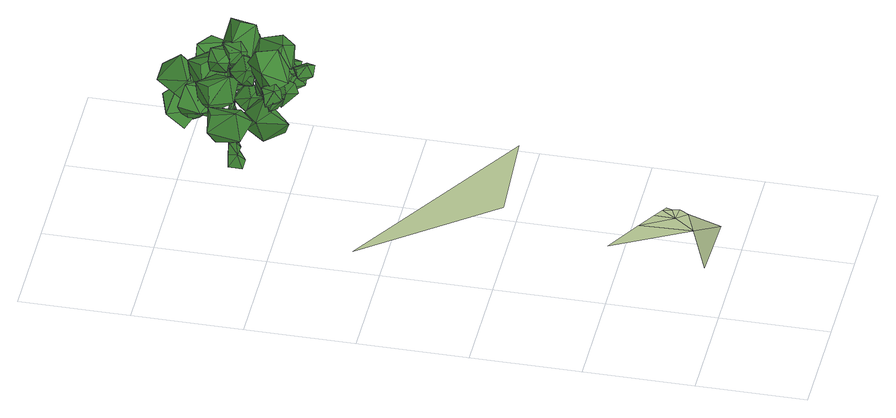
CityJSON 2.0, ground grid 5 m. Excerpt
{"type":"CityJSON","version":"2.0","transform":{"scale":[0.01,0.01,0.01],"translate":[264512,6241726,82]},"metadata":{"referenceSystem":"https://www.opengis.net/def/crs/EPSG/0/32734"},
"CityObjects":{
"tree1":{"type":"SolitaryVegetationObject","attributes":{"type":"broadleaf","group":"standard","width":0.7,"height":1.9,"footprint":[264518.68,6241748.74],"ground_height":82.87},"geometry":[{"type":"MultiSurface","lod":"2","boundaries":[[[0,1,2]],[[3,4,5]],[[0,6,7]],[[8,9,6]],[[9,10,11]],[[3,12,13]],[[2,8,0]],[[14,15,8]],[[15,16,10]],[[17,18,19]],[[2,20,14]],[[20,21,14]],[[22,16,21]],[[23,24,25]],[[7,20,1]],[[22,26,9]],[[9,23,22]],[[11,27,23]],[[28,29,30]],[[25,31,32]],[[33,34,35]],[[5,36,37]],[[38,39,40]],[[34,41,35]],[[28,38,34]],[[31,41,29]],[[39,42,43]],[[41,44,29]],[[29,39,30]],[[41,40,45]],[[46,42,47]],[[40,47,45]],[[39,46,40]],[[44,47,42]],[[48,49,50]],[[11,48,51]],[[11,12,3]],[[10,13,48]],[[52,53,54]],[[51,50,55]],[[12,55,52]],[[12,49,13]],[[56,57,58]],[[52,59,49]],[[49,56,50]],[[55,56,53]],[[60,57,61]],[[53,58,60]],[[53,61,54]],[[54,57,59]],[[62,63,64]],[[19,65,66]],[[67,65,62]],[[17,62,68]],[[10,17,32]],[[10,66,67]],[[16,19,66]],[[32,19,25]],[[64,69,70]],[[68,71,18]],[[18,63,65]],[[68,64,72]],[[70,73,74]],[[72,75,71]],[[63,75,69]],[[64,76,72]],[[73,77,74]],[[76,78,75]],[[75,73,69]],[[76,74,77]],[[79,80,81]],[[22,81,80]],[[9,79,6]],[[20,79,81]],[[82,83,84]],[[33,85,86]],[[33,28,34]],[[87,32,31]],[[33,36,88]],[[86,82,84]],[[27,37,82]],[[89,90,91]],[[82,92,93]],[[84,89,36]],[[37,89,92]],[[94,91,90]],[[89,95,92]],[[83,94,90]],[[93,95,94]],[[86,24,27]],[[86,85,24]],[[85,25,24]],[[5,87,88]],[[5,4,87]],[[4,32,87]],[[0,7,1]],[[0,8,6]],[[8,15,9]],[[9,15,10]],[[13,32,4]],[[4,3,13]],[[2,14,8]],[[14,21,15]],[[15,21,16]],[[17,68,18]],[[2,1,20]],[[20,22,21]],[[22,23,16]],[[25,16,23]],[[23,27,24]],[[7,6,20]],[[22,80,26]],[[9,11,23]],[[11,3,27]],[[28,31,29]],[[25,35,31]],[[35,25,85]],[[85,33,35]],[[37,3,5]],[[5,88,36]],[[38,30,39]],[[34,38,41]],[[28,30,38]],[[31,35,41]],[[39,44,42]],[[41,45,44]],[[29,44,39]],[[41,38,40]],[[46,43,42]],[[40,46,47]],[[39,43,46]],[[44,45,47]],[[48,13,49]],[[11,10,48]],[[11,51,12]],[[10,32,13]],[[52,55,53]],[[51,48,50]],[[12,51,55]],[[12,52,49]],[[56,59,57]],[[52,54,59]],[[49,59,56]],[[55,50,56]],[[60,58,57]],[[53,56,58]],[[53,60,61]],[[54,61,57]],[[62,65,63]],[[19,18,65]],[[67,66,65]],[[17,67,62]],[[10,67,17]],[[10,16,66]],[[16,25,19]],[[32,17,19]],[[64,63,69]],[[68,72,71]],[[18,71,63]],[[68,62,64]],[[70,69,73]],[[72,76,75]],[[63,71,75]],[[64,70,76]],[[73,78,77]],[[76,77,78]],[[75,78,73]],[[76,70,74]],[[79,26,80]],[[22,20,81]],[[9,26,79]],[[20,6,79]],[[82,93,83]],[[33,88,28]],[[28,88,31]],[[88,87,31]],[[33,84,36]],[[84,33,86]],[[86,27,82]],[[27,3,37]],[[89,83,90]],[[82,37,92]],[[84,83,89]],[[37,36,89]],[[94,95,91]],[[89,91,95]],[[83,93,94]],[[93,92,95]],[[96,97,98]],[[99,100,101]],[[102,103,104]],[[96,98,104]],[[105,106,107]],[[108,109,110]],[[111,112,113]],[[105,107,113]],[[114,115,116]],[[117,118,119]],[[120,121,122]],[[114,116,122]],[[123,124,125]],[[126,127,128]],[[129,130,131]],[[123,125,131]],[[132,133,134]],[[135,136,137]],[[138,139,140]],[[132,134,140]],[[141,142,143]],[[144,145,146]],[[147,148,149]],[[141,143,149]],[[150,151,152]],[[153,154,155]],[[156,157,158]],[[150,152,158]],[[159,160,161]],[[162,163,164]],[[165,166,167]],[[159,161,167]],[[168,169,170]],[[171,172,173]],[[174,175,176]],[[168,170,176]],[[177,178,179]],[[180,181,182]],[[183,184,185]],[[177,179,185]],[[186,187,188]],[[189,190,191]],[[192,193,194]],[[186,188,194]],[[195,196,197]],[[198,199,200]],[[201,202,203]],[[195,197,203]],[[204,205,206]],[[207,208,209]],[[210,211,212]],[[204,206,212]],[[213,214,215]],[[216,217,218]],[[219,220,221]],[[213,215,221]],[[222,223,224]],[[225,226,227]],[[228,229,230]],[[222,224,230]],[[231,232,233]],[[234,235,236]],[[237,238,239]],[[231,233,239]],[[240,241,242]],[[243,244,245]],[[246,247,248]],[[240,242,248]],[[249,250,251]],[[252,253,254]],[[255,256,257]],[[249,251,257]],[[258,259,260]],[[261,262,263]],[[264,265,266]],[[258,260,266]],[[267,268,269]],[[270,271,272]],[[273,274,275]],[[267,269,275]],[[276,277,278]],[[279,280,281]],[[282,283,284]],[[276,278,284]],[[285,286,287]],[[288,289,290]],[[291,292,293]],[[285,287,293]],[[294,295,296]],[[297,298,299]],[[300,301,302]],[[294,296,302]],[[303,304,305]],[[306,307,308]],[[309,310,311]],[[303,305,311]],[[312,313,314]],[[315,316,317]],[[318,319,320]],[[312,314,320]],[[321,322,323]],[[324,325,326]],[[327,328,329]],[[321,323,329]],[[330,331,332]],[[333,334,335]],[[336,337,338]],[[330,332,338]],[[339,340,341]],[[342,343,344]],[[345,346,347]],[[339,341,347]],[[348,349,350]],[[351,352,353]],[[354,355,356]],[[348,350,356]],[[357,358,359]],[[360,361,362]],[[363,364,365]],[[357,359,365]],[[366,367,368]],[[369,370,371]],[[372,373,374]],[[366,368,374]],[[375,376,377]],[[378,379,380]],[[381,382,383]],[[375,377,383]],[[384,385,386]],[[387,388,389]],[[390,391,392]],[[384,386,392]],[[393,394,395]],[[396,397,398]],[[399,400,401]],[[393,395,401]],[[402,403,404]],[[405,406,407]],[[408,409,410]],[[402,404,410]],[[411,412,413]],[[414,415,416]],[[417,418,419]],[[411,413,419]],[[419,416,417]],[[419,413,416]],[[413,414,416]],[[419,412,411]],[[419,418,412]],[[418,420,412]],[[416,418,417]],[[416,415,418]],[[415,420,418]],[[413,415,414]],[[413,412,415]],[[412,420,415]],[[410,407,408]],[[410,404,407]],[[404,405,407]],[[410,403,402]],[[410,409,403]],[[409,421,403]],[[407,409,408]],[[407,406,409]],[[406,421,409]],[[404,406,405]],[[404,403,406]],[[403,421,406]],[[401,398,399]],[[401,395,398]],[[395,396,398]],[[401,394,393]],[[401,400,394]],[[400,422,394]],[[398,400,399]],[[398,397,400]],[[397,422,400]],[[395,397,396]],[[395,394,397]],[[394,422,397]],[[392,389,390]],[[392,386,389]],[[386,387,389]],[[392,385,384]],[[392,391,385]],[[391,423,385]],[[389,391,390]],[[389,388,391]],[[388,423,391]],[[386,388,387]],[[386,385,388]],[[385,423,388]],[[383,380,381]],[[383,377,380]],[[377,378,380]],[[383,376,375]],[[383,382,376]],[[382,424,376]],[[380,382,381]],[[380,379,382]],[[379,424,382]],[[377,379,378]],[[377,376,379]],[[376,424,379]],[[374,371,372]],[[374,368,371]],[[368,369,371]],[[374,367,366]],[[374,373,367]],[[373,425,367]],[[371,373,372]],[[371,370,373]],[[370,425,373]],[[368,370,369]],[[368,367,370]],[[367,425,370]],[[365,362,363]],[[365,359,362]],[[359,360,362]],[[365,358,357]],[[365,364,358]],[[364,426,358]],[[362,364,363]],[[362,361,364]],[[361,426,364]],[[359,361,360]],[[359,358,361]],[[358,426,361]],[[356,353,354]],[[356,350,353]],[[350,351,353]],[[356,349,348]],[[356,355,349]],[[355,427,349]],[[353,355,354]],[[353,352,355]],[[352,427,355]],[[350,352,351]],[[350,349,352]],[[349,427,352]],[[347,344,345]],[[347,341,344]],[[341,342,344]],[[347,340,339]],[[347,346,340]],[[346,428,340]],[[344,346,345]],[[344,343,346]],[[343,428,346]],[[341,343,342]],[[341,340,343]],[[340,428,343]],[[338,335,336]],[[338,332,335]],[[332,333,335]],[[338,331,330]],[[338,337,331]],[[337,429,331]],[[335,337,336]],[[335,334,337]],[[334,429,337]],[[332,334,333]],[[332,331,334]],[[331,429,334]],[[329,326,327]],[[329,323,326]],[[323,324,326]],[[329,322,321]],[[329,328,322]],[[328,430,322]],[[326,328,327]],[[326,325,328]],[[325,430,328]],[[323,325,324]],[[323,322,325]],[[322,430,325]],[[320,317,318]],[[320,314,317]],[[314,315,317]],[[320,313,312]],[[320,319,313]],[[319,431,313]],[[317,319,318]],[[317,316,319]],[[316,431,319]],[[314,316,315]],[[314,313,316]],[[313,431,316]],[[311,308,309]],[[311,305,308]],[[305,306,308]],[[311,304,303]],[[311,310,304]],[[310,432,304]],[[308,310,309]],[[308,307,310]],[[307,432,310]],[[305,307,306]],[[305,304,307]],[[304,432,307]],[[302,299,300]],[[302,296,299]],[[296,297,299]],[[302,295,294]],[[302,301,295]],[[301,433,295]],[[299,301,300]],[[299,298,301]],[[298,433,301]],[[296,298,297]],[[296,295,298]],[[295,433,298]],[[293,290,291]],[[293,287,290]],[[287,288,290]],[[293,286,285]],[[293,292,286]],[[292,434,286]],[[290,292,291]],[[290,289,292]],[[289,434,292]],[[287,289,288]],[[287,286,289]],[[286,434,289]],[[284,281,282]],[[284,278,281]],[[278,279,281]],[[284,277,276]],[[284,283,277]],[[283,435,277]],[[281,283,282]],[[281,280,283]],[[280,435,283]],[[278,280,279]],[[278,277,280]],[[277,435,280]],[[275,272,273]],[[275,269,272]],[[269,270,272]],[[275,268,267]],[[275,274,268]],[[274,436,268]],[[272,274,273]],[[272,271,274]],[[271,436,274]],[[269,271,270]],[[269,268,271]],[[268,436,271]],[[266,263,264]],[[266,260,263]],[[260,261,263]],[[266,259,258]],[[266,265,259]],[[265,437,259]],[[263,265,264]],[[263,262,265]],[[262,437,265]],[[260,262,261]],[[260,259,262]],[[259,437,262]],[[257,254,255]],[[257,251,254]],[[251,252,254]],[[257,250,249]],[[257,256,250]],[[256,438,250]],[[254,256,255]],[[254,253,256]],[[253,438,256]],[[251,253,252]],[[251,250,253]],[[250,438,253]],[[248,245,246]],[[248,242,245]],[[242,243,245]],[[248,241,240]],[[248,247,241]],[[247,439,241]],[[245,247,246]],[[245,244,247]],[[244,439,247]],[[242,244,243]],[[242,241,244]],[[241,439,244]],[[239,236,237]],[[239,233,236]],[[233,234,236]],[[239,232,231]],[[239,238,232]],[[238,440,232]],[[236,238,237]],[[236,235,238]],[[235,440,238]],[[233,235,234]],[[233,232,235]],[[232,440,235]],[[230,227,228]],[[230,224,227]],[[224,225,227]],[[230,223,222]],[[230,229,223]],[[229,441,223]],[[227,229,228]],[[227,226,229]],[[226,441,229]],[[224,226,225]],[[224,223,226]],[[223,441,226]],[[221,218,219]],[[221,215,218]],[[215,216,218]],[[221,214,213]],[[221,220,214]],[[220,442,214]],[[218,220,219]],[[218,217,220]],[[217,442,220]],[[215,217,216]],[[215,214,217]],[[214,442,217]],[[212,209,210]],[[212,206,209]],[[206,207,209]],[[212,205,204]],[[212,211,205]],[[211,443,205]],[[209,211,210]],[[209,208,211]],[[208,443,211]],[[206,208,207]],[[206,205,208]],[[205,443,208]],[[203,200,201]],[[203,197,200]],[[197,198,200]],[[203,196,195]],[[203,202,196]],[[202,444,196]],[[200,202,201]],[[200,199,202]],[[199,444,202]],[[197,199,198]],[[197,196,199]],[[196,444,199]],[[194,191,192]],[[194,188,191]],[[188,189,191]],[[194,187,186]],[[194,193,187]],[[193,445,187]],[[191,193,192]],[[191,190,193]],[[190,445,193]],[[188,190,189]],[[188,187,190]],[[187,445,190]],[[185,182,183]],[[185,179,182]],[[179,180,182]],[[185,178,177]],[[185,184,178]],[[184,446,178]],[[182,184,183]],[[182,181,184]],[[181,446,184]],[[179,181,180]],[[179,178,181]],[[178,446,181]],[[176,173,174]],[[176,170,173]],[[170,171,173]],[[176,169,168]],[[176,175,169]],[[175,447,169]],[[173,175,174]],[[173,172,175]],[[172,447,175]],[[170,172,171]],[[170,169,172]],[[169,447,172]],[[167,164,165]],[[167,161,164]],[[161,162,164]],[[167,160,159]],[[167,166,160]],[[166,448,160]],[[164,166,165]],[[164,163,166]],[[163,448,166]],[[161,163,162]],[[161,160,163]],[[160,448,163]],[[158,155,156]],[[158,152,155]],[[152,153,155]],[[158,151,150]],[[158,157,151]],[[157,449,151]],[[155,157,156]],[[155,154,157]],[[154,449,157]],[[152,154,153]],[[152,151,154]],[[151,449,154]],[[149,146,147]],[[149,143,146]],[[143,144,146]],[[149,142,141]],[[149,148,142]],[[148,450,142]],[[146,148,147]],[[146,145,148]],[[145,450,148]],[[143,145,144]],[[143,142,145]],[[142,450,145]],[[140,137,138]],[[140,134,137]],[[134,135,137]],[[140,133,132]],[[140,139,133]],[[139,451,133]],[[137,139,138]],[[137,136,139]],[[136,451,139]],[[134,136,135]],[[134,133,136]],[[133,451,136]],[[131,128,129]],[[131,125,128]],[[125,126,128]],[[131,124,123]],[[131,130,124]],[[130,452,124]],[[128,130,129]],[[128,127,130]],[[127,452,130]],[[125,127,126]],[[125,124,127]],[[124,452,127]],[[122,119,120]],[[122,116,119]],[[116,117,119]],[[122,115,114]],[[122,121,115]],[[121,453,115]],[[119,121,120]],[[119,118,121]],[[118,453,121]],[[116,118,117]],[[116,115,118]],[[115,453,118]],[[113,110,111]],[[113,107,110]],[[107,108,110]],[[113,106,105]],[[113,112,106]],[[112,454,106]],[[110,112,111]],[[110,109,112]],[[109,454,112]],[[107,109,108]],[[107,106,109]],[[106,454,109]],[[104,101,102]],[[104,98,101]],[[98,99,101]],[[104,97,96]],[[104,103,97]],[[103,455,97]],[[101,103,102]],[[101,100,103]],[[100,455,103]],[[98,100,99]],[[98,97,100]],[[97,455,100]]]}]},
"terrain1":{"type":"TINRelief","geometry":[{"type":"CompositeSurface","lod":"1","boundaries":[[[456,457,458]],[[459,460,456]],[[456,458,461]],[[456,462,459]],[[461,462,456]],[[463,459,462]],[[462,461,464]],[[462,465,463]],[[462,464,466]],[[466,465,462]],[[467,465,466]],[[468,469,470]]]}]}
},
"vertices":[
[701,2306,88],[635,2241,88],[635,2306,88],[683,2271,331],[678,2283,331],[679,2270,342],[690,2269,148],[701,2241,88],[686,2313,147],[686,2284,206],[675,2295,294],[689,2270,296],[747,2299,342],[741,2310,338],[646,2309,147],[678,2310,207],[649,2295,267],[665,2330,321],[647,2380,362],[655,2323,318],[650,2266,148],[649,2302,207],[655,2275,213],[661,2267,267],[655,2264,323],[649,2274,321],[675,2269,203],[665,2256,325],[637,2272,408],[572,2283,488],[576,2272,495],[628,2286,403],[669,2290,327],[656,2256,344],[626,2262,401],[617,2275,396],[709,2215,361],[717,2216,346],[571,2264,485],[468,2273,473],[466,2266,464],[568,2275,478],[412,2277,505],[414,2273,507],[467,2282,466],[465,2275,457],[412,2270,504],[410,2274,502],[750,2312,325],[782,2312,388],[794,2314,384],[756,2300,327],[784,2302,391],[779,2291,448],[768,2290,452],[796,2304,386],[777,2300,447],[825,2303,493],[828,2304,491],[767,2298,450],[828,2301,492],[825,2301,494],[668,2391,343],[641,2432,349],[660,2433,349],[643,2388,342],[653,2332,294],[669,2333,304],[661,2381,364],[646,2466,330],[662,2467,330],[643,2436,364],[654,2437,365],[644,2515,355],[653,2516,356],[648,2470,344],[658,2472,344],[650,2512,363],[645,2512,362],[676,2260,188],[661,2259,203],[657,2252,190],[703,2204,342],[731,2155,390],[696,2205,356],[651,2264,332],[660,2254,334],[672,2281,340],[673,2269,351],[741,2165,393],[749,2131,449],[753,2137,450],[752,2160,384],[741,2149,382],[754,2127,447],[759,2133,448],[909,2330,530],[875,2257,601],[926,2290,460],[876,2241,418],[840,2166,485],[816,2296,409],[777,2337,468],[738,2265,536],[844,2369,501],[478,2322,505],[490,2217,520],[428,2333,442],[354,2302,432],[361,2196,444],[323,2333,501],[351,2322,577],[358,2216,594],[426,2350,562],[565,2157,530],[599,2089,454],[508,2205,497],[440,2181,459],[469,2114,380],[411,2136,520],[448,2074,558],[478,2003,483],[515,2116,580],[782,2092,730],[791,2193,693],[702,2075,734],[647,2081,674],[652,2180,635],[687,2032,622],[764,2040,595],[773,2138,553],[798,2042,669],[631,2035,670],[627,2083,766],[555,2021,645],[494,2075,639],[484,2125,733],[534,2126,588],[606,2162,601],[600,2214,694],[647,2093,614],[782,2191,429],[717,2153,444],[806,2205,480],[819,2169,523],[756,2131,542],[853,2133,492],[838,2104,444],[775,2064,460],[822,2151,414],[850,2326,624],[915,2289,639],[851,2341,568],[858,2305,522],[923,2267,533],[814,2269,536],[807,2240,586],[870,2200,599],[808,2287,620],[503,2313,505],[425,2385,520],[548,2337,442],[584,2410,432],[509,2486,444],[628,2407,501],[599,2397,577],[525,2472,594],[560,2327,562],[569,2532,505],[629,2619,520],[600,2491,442],[677,2466,432],[741,2551,444],[680,2422,501],[666,2449,577],[730,2533,594],[591,2477,562],[795,2311,552],[696,2351,567],[828,2350,489],[836,2431,479],[739,2475,491],[877,2444,548],[854,2424,624],[758,2468,641],[843,2344,609],[687,2493,592],[760,2416,606],[641,2471,528],[600,2401,519],[670,2321,530],[557,2407,588],[586,2415,663],[656,2336,681],[629,2483,648],[546,2430,584],[619,2354,599],[499,2409,520],[459,2339,511],[529,2259,523],[416,2344,580],[445,2353,656],[514,2273,673],[488,2420,641],[779,2281,773],[691,2300,722],[813,2217,742],[831,2206,665],[744,2221,610],[876,2270,658],[856,2345,673],[770,2366,617],[834,2333,748],[626,2593,452],[537,2560,409],[659,2531,489],[677,2461,457],[591,2423,413],[723,2489,399],[702,2543,344],[617,2508,296],[680,2599,395],[614,2294,722],[665,2336,735],[606,2294,671],[640,2285,634],[693,2327,644],[654,2238,651],[672,2227,698],[726,2266,710],[633,2246,724],[673,2278,542],[724,2320,555],[665,2278,492],[699,2269,455],[751,2311,464],[713,2223,472],[731,2211,518],[784,2250,530],[691,2230,544],[574,2377,538],[625,2419,551],[565,2378,488],[600,2368,451],[652,2410,460],[614,2322,468],[632,2310,514],[685,2350,526],[592,2329,541],[561,2422,446],[620,2436,477],[541,2467,430],[564,2501,399],[623,2518,428],[574,2469,361],[601,2425,364],[661,2439,391],[572,2403,400],[596,2294,681],[658,2293,706],[575,2340,692],[595,2386,680],[658,2389,705],[599,2378,630],[624,2340,606],[687,2340,628],[599,2302,630],[596,2086,577],[658,2085,602],[575,2132,588],[595,2178,576],[658,2180,601],[599,2169,526],[624,2131,502],[687,2132,524],[599,2093,526],[596,2180,625],[658,2179,650],[575,2226,636],[595,2272,624],[658,2274,649],[599,2264,574],[624,2225,550],[687,2226,573],[599,2187,575],[528,2072,554],[532,2028,604],[564,2109,562],[614,2102,570],[621,2058,621],[623,2076,526],[599,2033,510],[606,1987,559],[551,2052,513],[766,2309,608],[769,2265,659],[801,2346,617],[851,2339,625],[858,2295,675],[860,2313,581],[836,2270,565],[843,2224,614],[789,2289,567],[546,2251,638],[550,2206,689],[582,2287,647],[632,2280,654],[639,2237,705],[641,2254,611],[617,2212,595],[624,2165,644],[570,2230,597],[587,2240,461],[591,2195,512],[623,2276,470],[673,2269,478],[680,2226,528],[682,2244,434],[658,2201,418],[665,2155,467],[610,2219,420],[678,2187,551],[682,2143,601],[713,2224,559],[764,2217,567],[771,2173,618],[772,2191,523],[749,2148,507],[756,2102,556],[701,2167,510],[554,2403,456],[557,2358,506],[589,2439,464],[639,2432,472],[646,2389,523],[648,2407,428],[624,2364,412],[631,2318,461],[577,2382,415],[781,2144,518],[839,2118,496],[745,2131,484],[733,2084,468],[789,2055,444],[724,2064,514],[756,2063,554],[813,2034,534],[764,2114,556],[762,2086,576],[778,2044,596],[792,2107,566],[821,2096,544],[840,2054,563],[800,2086,514],[771,2061,513],[788,2018,531],[751,2078,540],[762,2063,509],[778,2021,530],[792,2084,499],[821,2073,478],[840,2031,497],[800,2063,447],[771,2038,447],[788,1995,465],[751,2055,474],[713,2019,601],[729,1976,621],[743,2039,591],[772,2028,569],[791,1987,588],[751,2019,539],[722,1994,538],[739,1951,556],[702,2011,565],[636,2100,590],[586,2078,610],[627,2125,554],[598,2158,551],[546,2139,570],[616,2183,584],[623,2170,626],[572,2151,648],[648,2134,616],[541,2045,560],[499,2028,598],[521,2063,525],[491,2097,525],[448,2082,562],[518,2126,547],[537,2120,586],[496,2107,625],[559,2083,575],[903,2254,484],[949,2288,493],[871,2266,514],[855,2307,520],[899,2343,530],[842,2313,478],[867,2311,441],[912,2347,449],[882,2269,448],[860,2229,467],[894,2256,428],[855,2257,502],[841,2299,501],[874,2328,463],[802,2290,481],[796,2270,442],[827,2298,402],[818,2232,453],[485,2041,659],[482,2034,601],[515,2072,667],[516,2114,651],[513,2110,593],[475,2125,665],[437,2104,657],[431,2100,598],[450,2064,672],[474,2079,564],[884,2310,408],[947,2346,496],[457,2064,616],[539,2111,621],[763,1947,600],[812,1991,508],[812,2014,575],[847,2053,478],[615,2329,525],[739,2114,620],[649,2166,531],[608,2177,708],[827,2236,678],[590,1999,623],[704,2227,638],[704,2133,590],[704,2341,694],[669,2473,448],[684,2417,519],[783,2317,523],[724,2333,703],[532,2477,347],[685,2306,619],[595,2250,606],[736,2312,614],[675,2455,575],[736,2617,528],[443,2490,528],[940,2230,598],[713,2094,492],[567,2169,786],[743,2228,604],[533,2030,395],[408,2149,528],[797,2187,580],
[500,216,160],[210,106,190],[520,97,190],[491,455,160],[319,557,160],[612,261,160],[574,310,160],[577,404,160],[636,304,160],[620,378,160],[631,336,160],[641,365,160],[524,1063,140],[984,1089,130],[84,1638,140]
]}
